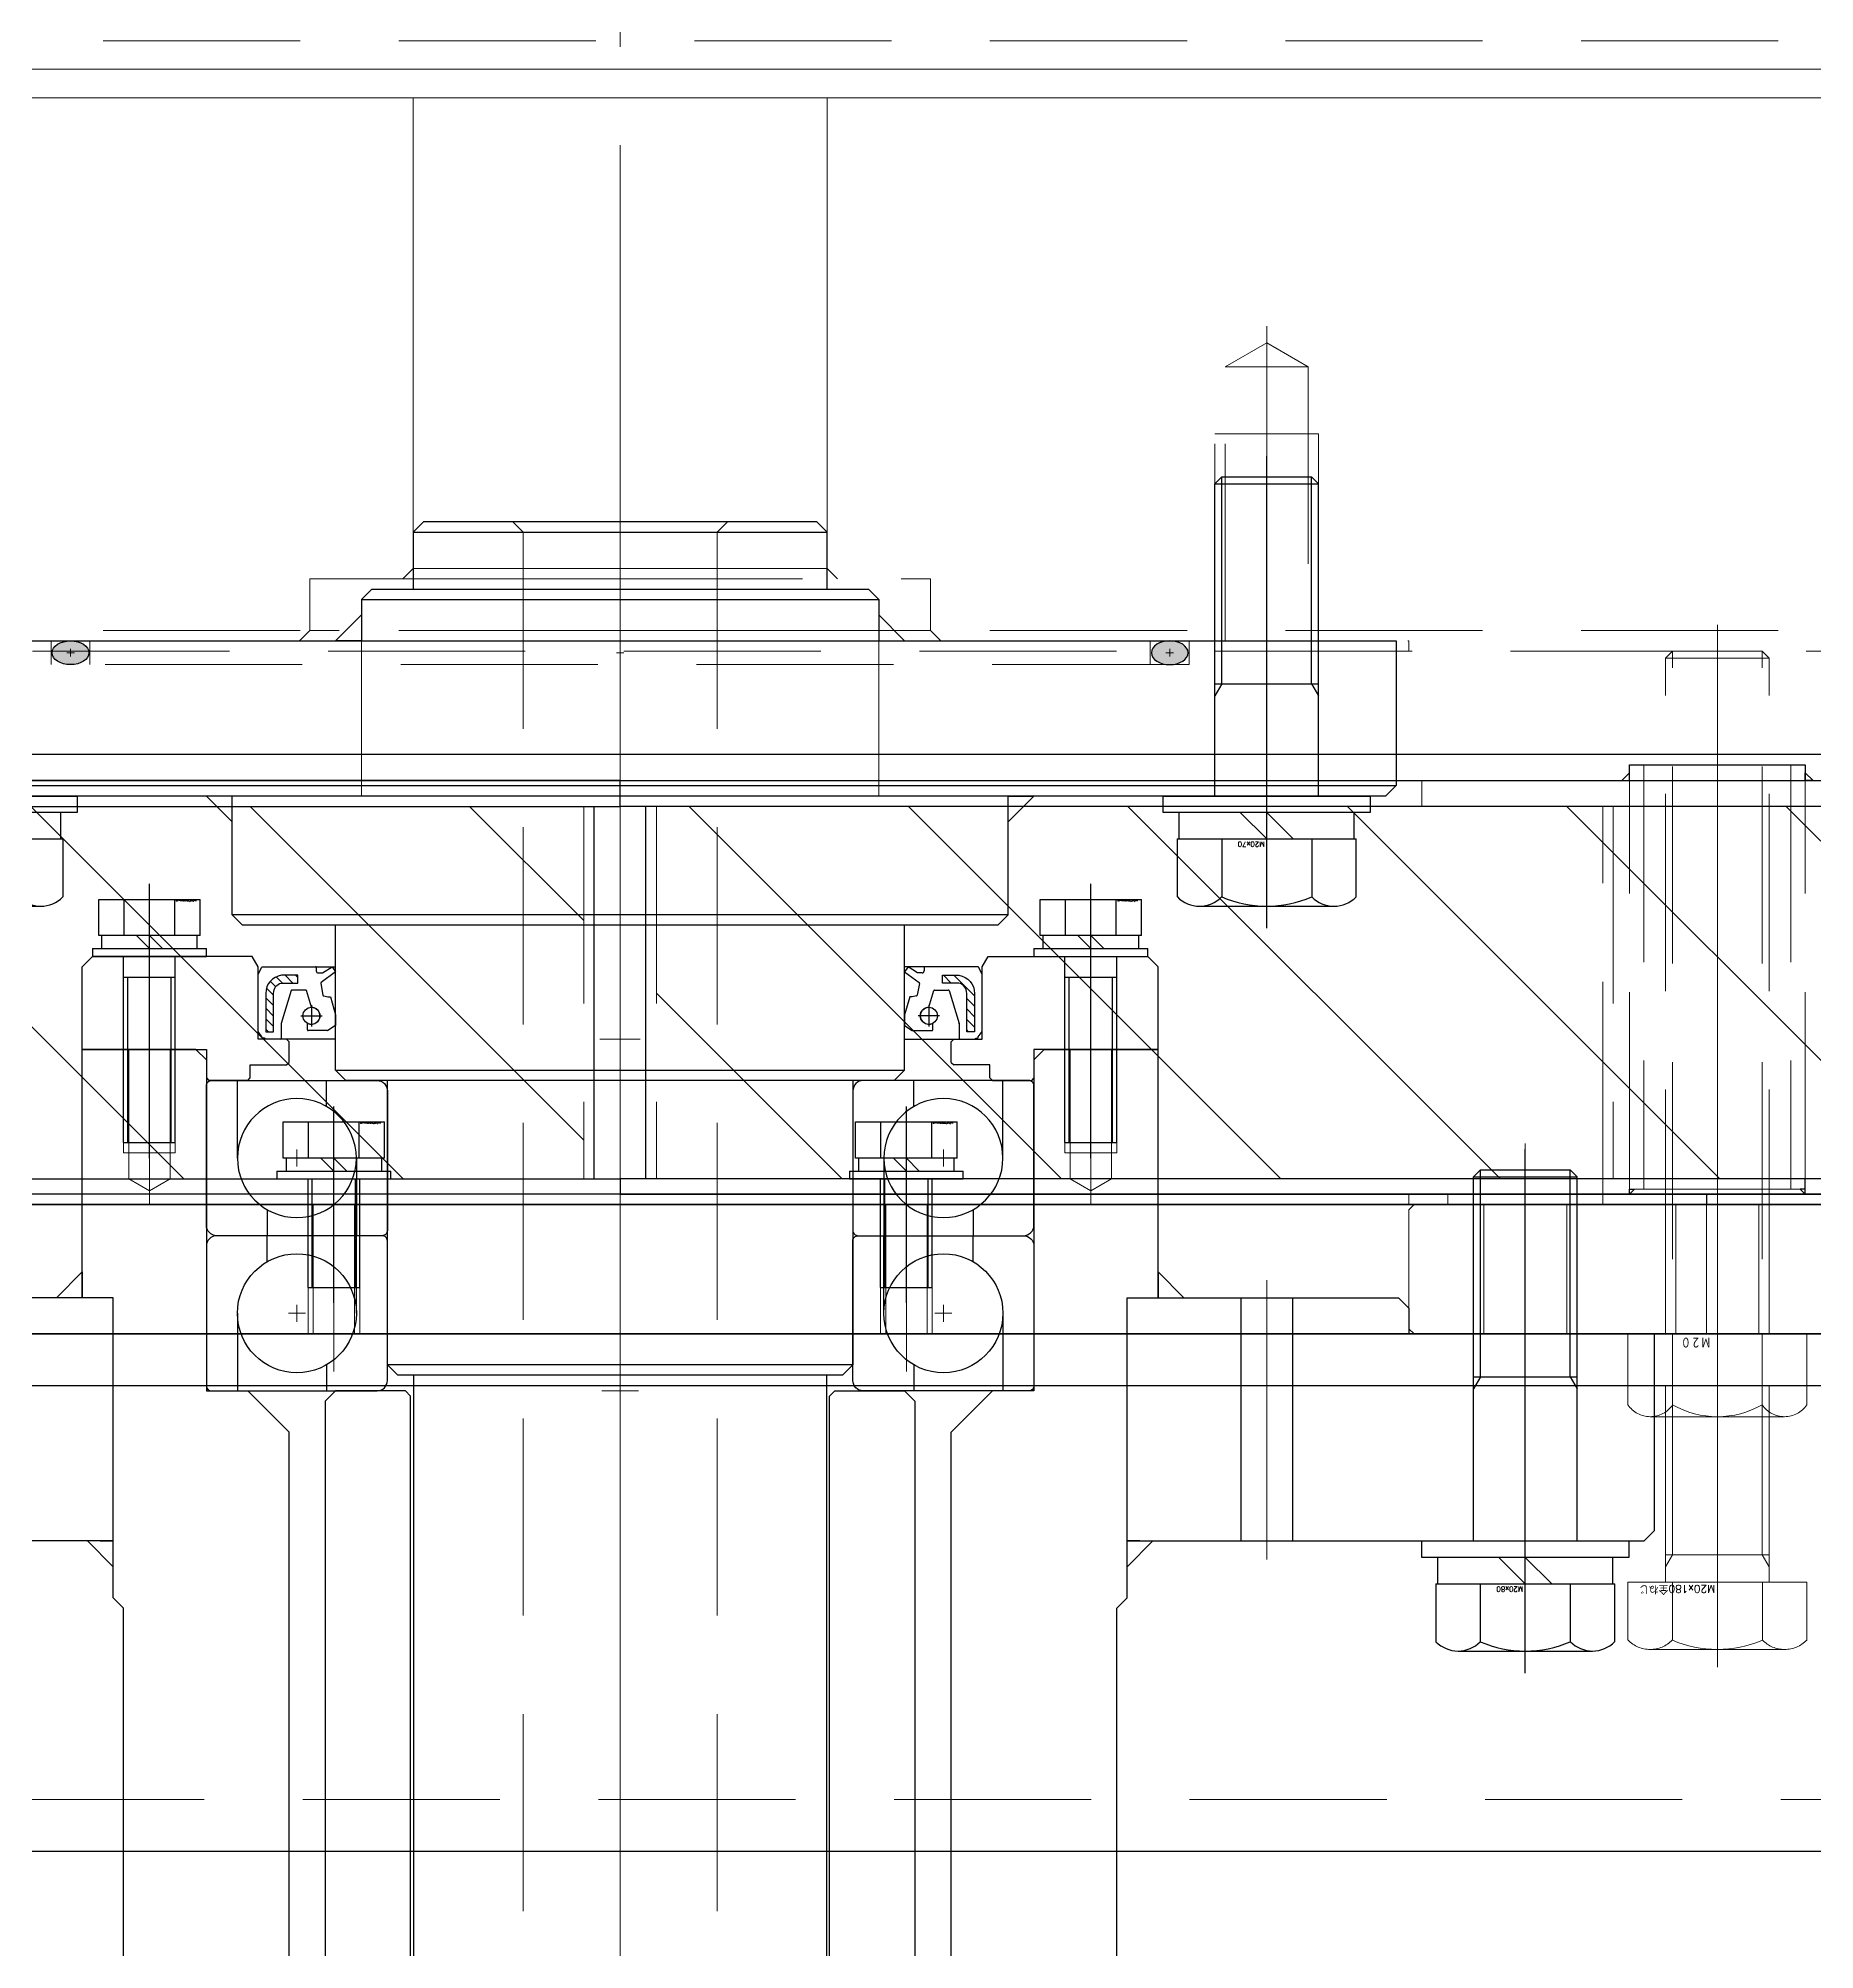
# Model space of a CAD drawing. Header units: millimetres. Extents: x -16130 to 36813, y -8099 to 27484.
# Drawn here: x 24155.4 to 24498.8, y 2189.1 to 2558.7 of the extents above; entities that cross this region are included whole.
import ezdxf

# ---------------------------------------------------------------- set-up
doc = ezdxf.new("R2010")
doc.units = ezdxf.units.MM
doc.header["$LTSCALE"] = 6
for name, pattern in [('CENTER2', [28.575, 19.05, -3.175, 3.175, -3.175]), ('HIDDEN', [9.525, 6.35, -3.175]), ('PHANTOM2', [31.75, 15.875, -3.175, 3.175, -3.175, 3.175, -3.175])]:
    doc.linetypes.add(name, pattern=pattern)
for name, color, linetype, lineweight in [('04_HIDDEN', 2, 'HIDDEN', 13), ('05_CENTER', 4, 'CENTER2', 13), ('06_PHANTOM', 2, 'PHANTOM2', 13)]:
    doc.layers.add(name, color=color, linetype=linetype, lineweight=lineweight)
doc.layers.add('10_DRAFT', color=8, linetype='Continuous', lineweight=0, plot=False)
doc.styles.add('KANJI0', font='txt.shx', dxfattribs={"width": 0.9, "height": 30, "bigfont": 'bigfont'})
doc.styles.add('KSS_TXT', font='txt.shx', dxfattribs={"bigfont": 'extfont2.shx'})
doc.styles.add('KSS_TXT_L', font='txt.shx', dxfattribs={"height": 3, "bigfont": 'extfont2.shx'})
pattern_1 = [(315, (-14454.5441, 13844.5161), (1.01027881, 1.01027881), [])]

# ---------------------------------------------------------------- blocks, each defined once
blk = doc.blocks.new('7018a_1_1')
at = {"color": 0}
for p, q in [((15, 74), (30, 74)), ((5.04, 68.25), (0, 68.25)), ((24.96, 56.75), (30, 56.75)), ((15, 51), (0, 51)), ((15, -51), (0, -51)), ((24.96, -56.75), (30, -56.75)), ((5.04, -68.25), (0, -68.25)), ((15, -74), (30, -74))]:
    blk.add_line(p, q, dxfattribs=at)
for points in [[(2, 80), (29, 80, -0.414214), (30, 79), (30, 47, -0.414214), (28, 45), (1, 45, -0.414214), (0, 46), (0, 78, -0.414214)], [(2, -80), (29, -80, 0.414214), (30, -79), (30, -47, 0.414214), (28, -45), (1, -45, 0.414214), (0, -46), (0, -78, 0.414214)]]:
    blk.add_lwpolyline(points, format="xyb", close=True, dxfattribs=at)
for centre in [(15, 62.5), (15, -62.5)]:
    blk.add_circle(centre, 11.5, dxfattribs=at)
at = {"layer": '10_DRAFT'}
for p, q in [((15, 60.86), (15, 64.14)), ((16.64, 62.5), (13.36, 62.5)), ((0, 0), (30, 0)), ((16.64, -62.5), (13.36, -62.5)), ((15, -60.86), (15, -64.14))]:
    blk.add_line(p, q, dxfattribs=at)
blk = doc.blocks.new('A$C12A12AF7_1_1')
at = {"color": 4, "xscale": -1}
blk.add_blockref('7018a_1_1', (30, 0), dxfattribs=at)
at = {"color": 4}
blk.add_blockref('7018a_1_1', (30, 0), dxfattribs=at)
blk = doc.blocks.new('A$C3D81658F_1_1_1_1')
at = {"color": 0, "linetype": 'CENTER2'}
blk.add_line((0, -39), (0, 14), dxfattribs=at)
at = {"color": 0}
for p, q in [((-9.81, 11), (9.81, 11)), ((-9.81, 4), (-9.81, 11)), ((-4.91, 4), (-4.91, 11)), ((4.91, 4), (4.91, 11)), ((9.81, 4), (9.81, 11)), ((9.81, 4), (-9.81, 4)), ((-9.25, 4), (-9.25, 1.5)), ((0, 1.5), (-2.5, 4)), ((0, 4), (2.5, 1.5)), ((9.25, 1.5), (9.25, 4)), ((-11, 1.5), (11, 1.5)), ((-11, 1.5), (-11, 0)), ((-11, 0), (11, 0)), ((11, 0), (11, 1.5))]:
    blk.add_line(p, q, dxfattribs=at)
at = {"color": 0, "linetype": 'HIDDEN'}
for p, q in [((-5, -36), (-5, 0)), ((5, -36), (5, 0)), ((-5, -4), (5, -4)), ((-4.19, -36), (-4.19, -4)), ((4.19, -36), (4.19, -4)), ((-5, -36), (5, -36))]:
    blk.add_line(p, q, dxfattribs=at)
at = {"layer": '10_DRAFT', "style": 'KSS_TXT_L'}
blk.add_text('BT-M10x40L,SW,PW', height=0.3, dxfattribs=at).set_placement((5.14, 10.66))
blk = doc.blocks.new('A$C12673FC4_1_1')
at = {"color": 0}
for p, q in [((-82, 0), (-104, 0)), ((-104, -48), (-104, 0)), ((-82, 0), (-80, -2)), ((82, 0), (80, -2)), ((82, 0), (104, 0)), ((104, -48), (104, 0)), ((-80, -2), (-80, -66)), ((80, -2), (80, -66)), ((-98, -48), (-150.5, -48)), ((-98, -106), (-98, -48)), ((98, -48), (150.5, -48)), ((98, -106), (98, -48)), ((120, -48), (120, -95)), ((130, -48), (130, -95)), ((152.5, -50), (150.5, -48)), ((152.5, -50), (152.5, -55)), ((200, -55), (152.5, -55)), ((200, -93), (200, -55)), ((-80, -66), (-72, -66)), ((-64, -74), (-72, -66)), ((64, -74), (72, -66)), ((80, -66), (72, -66)), ((-64, -363.6), (-64, -74)), ((64, -363.6), (64, -74)), ((-98, -95), (-198, -95)), ((98, -95), (198, -95)), ((198, -95), (200, -93)), ((-96, -108), (-98, -106)), ((96, -108), (98, -106)), ((-96, -388.4), (-96, -108)), ((96, -210.4), (96, -108))]:
    blk.add_line(p, q, dxfattribs=at)
at = {"color": 3}
for points in [[(-104, -48), (-109, -48), (-104, -43), (-104, -43)], [(104, -48), (109, -48), (104, -43), (104, -43)], [(-98, -95), (-103, -95), (-98, -100), (-98, -100)], [(98, -95), (103, -95), (98, -100), (98, -100)]]:
    blk.add_lwpolyline(points, close=True, dxfattribs=at)
for points in [[(-98, -95), (-100.5, -95), (-100.5, -95), (-98, -95)], [(98, -95), (100.5, -95), (100.5, -95), (98, -95)]]:
    blk.add_lwpolyline(points, close=True)
at = {"layer": '04_HIDDEN'}
for p, q in [((-96, 0), (-96, -20)), ((-95, 0), (-95, -25)), ((-87, 0), (-87, -25)), ((-86, 0), (-86, -20)), ((86, 0), (86, -20)), ((87, 0), (87, -25)), ((95, 0), (95, -25)), ((96, 0), (96, -20)), ((-86, -20), (-96, -20)), ((86, -20), (96, -20)), ((-95, -25), (-91, -27.31)), ((-87, -25), (-95, -25)), ((-91, -27.31), (-87, -25)), ((87, -25), (95, -25)), ((91, -27.31), (87, -25)), ((95, -25), (91, -27.31))]:
    blk.add_line(p, q, dxfattribs=at)
at = {"layer": '05_CENTER'}
for p, q in [((-91, 3.39), (-91, -30.1)), ((91, 3.39), (91, -30.1)), ((125, -98.62), (125, -44.62)), ((175, -104.36), (175, -45.53))]:
    blk.add_line(p, q, dxfattribs=at)
at = {"layer": '10_DRAFT'}
for p, q in [((0, 0), (0, -390.4)), ((-3.57, -6), (3.57, -6)), ((-3.57, -55), (3.57, -55)), ((-3.57, -66), (3.57, -66))]:
    blk.add_line(p, q, dxfattribs=at)
blk = doc.blocks.new('A$C77716449_1_1')
at = {"color": 0}
for p, q in [((-102, 18), (-104, 16)), ((-104, 0), (-104, 16)), ((-71.15, 18), (-102, 18)), ((-70, 16), (-71.15, 18)), ((-70, 2), (-70, 16)), ((70, 16), (71.15, 18)), ((70, 2), (70, 16)), ((71.15, 18), (102, 18)), ((102, 18), (104, 16)), ((104, 0), (104, 16)), ((-104, 0), (-80, 0)), ((-64.5, 2), (-70, 2)), ((-64, 1.5), (-64.5, 2)), ((-64, -2.5), (-64, 1.5)), ((64, 1.5), (64.5, 2)), ((64, -2.5), (64, 1.5)), ((64.5, 2), (70, 2)), ((104, 0), (80, 0)), ((-80, 0), (-80, -5.5)), ((-71.5, -5.5), (-71.5, -3)), ((-71.5, -3), (-64.5, -3)), ((-64.5, -3), (-64, -2.5)), ((64, -2.5), (64.5, -3)), ((71.5, -3), (64.5, -3)), ((71.5, -5.5), (71.5, -3)), ((80, 0), (80, -5.5)), ((-80, -5.5), (-79.5, -6)), ((-72, -6), (-79.5, -6)), ((-72, -6), (-71.5, -5.5)), ((72, -6), (71.5, -5.5)), ((72, -6), (79.5, -6)), ((80, -5.5), (79.5, -6))]:
    blk.add_line(p, q, dxfattribs=at)
at = {"layer": '05_CENTER'}
for p, q in [((-91, 23.41), (-91, -4.48)), ((91, 23.41), (91, -4.48))]:
    blk.add_line(p, q, dxfattribs=at)
at = {"layer": '10_DRAFT'}
for p, q in [((0, 18), (0, -5)), ((-3.9, 2), (3.9, 2))]:
    blk.add_line(p, q, dxfattribs=at)
blk = doc.blocks.new('A$C6EC02656_1_1')
at = {"color": 0}
for p, q in [((-38, 108), (-40, 106)), ((38, 108), (-38, 108)), ((40, 106), (38, 108)), ((-40, 106), (40, 106)), ((-40, 106), (-40, 95)), ((40, 95), (40, 106)), ((-48, 95), (-50, 93)), ((-50, 93), (-50, 85)), ((-48, 95), (48, 95)), ((48, 95), (50, 93)), ((50, 93), (50, 85)), ((-75, 32), (-75, 55)), ((75, 32), (75, 55)), ((-75, 32), (-73, 30)), ((75, 32), (-75, 32)), ((73, 30), (-73, 30)), ((-55, 2), (-55, 30)), ((55, 2), (55, 30)), ((75, 32), (73, 30)), ((-53, 0), (-55, 2)), ((-55, 2), (55, 2)), ((53, 0), (-53, 0)), ((-45, -55), (-45, 0)), ((45, 0), (45, -55)), ((55, 2), (53, 0)), ((45, -55), (-45, -55)), ((-43, -57), (-45, -55)), ((43, -57), (45, -55)), ((43, -57), (-43, -57)), ((-39.9, -352), (-39.9, -57)), ((39.9, -57), (39.9, -352))]:
    blk.add_line(p, q, dxfattribs=at)
for p, q in [((-50, 93), (50, 93)), ((-150, 57), (150, 57))]:
    blk.add_line(p, q)
at = {"color": 3}
for points in [[(-50, 85), (-55, 85), (-50, 90), (-50, 90)], [(50, 85), (55, 85), (50, 90), (50, 90)], [(-75, 55), (-80, 55), (-75, 50), (-75, 50)], [(75, 55), (80, 55), (75, 50), (75, 50)]]:
    blk.add_lwpolyline(points, close=True, dxfattribs=at)
at = {"color": 0}
blk.add_lwpolyline([(150, 85), (150, 85), (150, 57), (148, 55), (-148, 55), (-150, 57), (-150, 85), (150, 85)], dxfattribs=at)
at = {"layer": '04_HIDDEN'}
for p, q in [((-18.75, 106), (-20.75, 108)), ((18.75, 106), (20.75, 108)), ((-18.75, -503.5), (-18.75, 106)), ((24.65, 106), (-18.75, 106)), ((18.75, -503.5), (18.75, 106)), ((-110, 80.4), (-110, 85)), ((-102.5, 85), (-102.5, 80.4)), ((-50, 85), (-50, 55)), ((50, 85), (50, 55)), ((102.5, 85), (102.5, 80.4)), ((110, 80.4), (110, 85)), ((110, 80.4), (-110, 80.4))]:
    blk.add_line(p, q, dxfattribs=at)
at = {"layer": '05_CENTER'}
for p, q in [((0, -530.06), (0, 113.51)), ((125, 44.5), (125, 96.07))]:
    blk.add_line(p, q, dxfattribs=at)
blk = doc.blocks.new('A$C58C01DB7_1_1')
at = {"color": 0, "linetype": 'CENTER2'}
blk.add_line((0, 25.57), (0, -65.7), dxfattribs=at)
at = {"color": 0}
for p, q in [((-17.3, 19.5), (-17.3, 8.3)), ((13, 21.3), (-13, 21.3)), ((-8.7, 8.3), (-8.7, 19.5)), ((8.7, 8.3), (8.7, 19.5)), ((17.3, 8.3), (17.3, 19.5)), ((17.3, 8.3), (-17.3, 8.3)), ((-16.9, 8.3), (-16.9, 3.2)), ((-5.1, 8.3), (0, 3.2)), ((0, 8.3), (5.1, 3.2)), ((16.9, 8.3), (16.9, 3.2)), ((-10, 0), (-10, -60.35)), ((10, 0), (10, -60.35)), ((-8.65, -21.7), (-10, -19.36)), ((10, -21.7), (-10, -21.7)), ((-8.65, -21.7), (-8.65, -61.7)), ((8.65, -21.7), (10, -19.36)), ((8.65, -21.7), (8.65, -61.7)), ((-10, -60.35), (-8.65, -61.7)), ((10, -60.35), (-10, -60.35)), ((8.65, -61.7), (-8.65, -61.7)), ((8.65, -61.7), (10, -60.35))]:
    blk.add_line(p, q, dxfattribs=at)
blk.add_lwpolyline([(-20, 3.2), (20, 3.2), (20, 0), (-20, 0)], close=True, dxfattribs=at)
for centre, radius, start, end in [((-13, 15.3), 6, 44.6, 135.4), ((0, -0.6), 21.9, 66.6, 113.4), ((13, 15.3), 6, 44.6, 135.4)]:
    blk.add_arc(centre, radius, start, end, dxfattribs=at)
at = {"layer": '10_DRAFT', "style": 'KSS_TXT'}
blk.add_text('M20x70', height=1, dxfattribs=at).set_placement((0.41, 8.83))
blk = doc.blocks.new('AC4212E0a_1_1')
h = blk.add_hatch()
h.set_pattern_fill('ANSI31', color=0, scale=0.45, angle=-90)
h.set_pattern_definition(pattern_1)
edge = h.paths.add_edge_path()
edge.add_line((-65.5, -1.66), (-62.33, -1.66))
edge.add_line((-62.33, -1.66), (-62.33, -3.16))
edge.add_line((-62.33, -3.16), (-65.5, -3.16))
edge.add_arc((-65, -5.09), 2, 104.3998, 181.8604)
edge.add_line((-67, -5.16), (-67, -12.58))
edge.add_line((-67, -12.58), (-68.5, -12.58))
edge.add_line((-68.5, -12.58), (-68.5, -5.16))
edge.add_arc((-65.04, -5.09), 3.46, 97.6625, 181.1349, ccw=False)
h = blk.add_hatch()
h.set_pattern_fill('ANSI31', color=0, scale=0.45, angle=-90)
h.set_pattern_definition(pattern_1)
edge = h.paths.add_edge_path()
edge.add_line((65.5, -1.66), (62.33, -1.66))
edge.add_line((62.33, -1.66), (62.33, -3.16))
edge.add_line((62.33, -3.16), (65.5, -3.16))
edge.add_arc((65, -5.09), 2, -1.8604, 75.6002, ccw=False)
edge.add_line((67, -5.16), (67, -12.58))
edge.add_line((67, -12.58), (68.5, -12.58))
edge.add_line((68.5, -12.58), (68.5, -5.16))
edge.add_arc((65.04, -5.09), 3.46, 358.8651, 442.3375)
at = {"color": 0}
for p, q in [((-69.16, 0), (-58.9, 0)), ((-57.51, -1.2), (-55.66, 0)), ((-55.66, 0), (-55, -1.01)), ((55.66, 0), (55, -1.01)), ((57.51, -1.2), (55.66, 0)), ((69.16, 0), (58.9, 0)), ((-58.75, -0.15), (-58.75, -0.83)), ((-58.38, -1.2), (-57.51, -1.2)), ((-57.87, -3.22), (-57.45, -5.51)), ((-55, -1.01), (-57.82, -3.05)), ((55, -1.01), (57.82, -3.05)), ((57.87, -3.22), (57.45, -5.51)), ((58.38, -1.2), (57.51, -1.2)), ((58.75, -0.15), (58.75, -0.83)), ((-63.59, -4.61), (-65.55, -10.98)), ((-60.79, -4.51), (-63.45, -4.51)), ((-59.68, -7.85), (-60.65, -4.6)), ((-57.29, -5.65), (-56.49, -5.83)), ((-56.49, -5.83), (-55.99, -5.83)), ((-55.99, -5.83), (-55, -9.32)), ((55.99, -5.83), (55, -9.32)), ((56.49, -5.83), (55.99, -5.83)), ((57.29, -5.65), (56.49, -5.83)), ((59.68, -7.85), (60.65, -4.6)), ((60.79, -4.51), (63.45, -4.51)), ((63.59, -4.61), (65.55, -10.98)), ((-65.55, -11.03), (-65.55, -13.85)), ((-61.74, -9.5), (-57.61, -9.5)), ((-60.46, -12.2), (-60.46, -10.95)), ((-59.68, -7.44), (-59.68, -11.56)), ((-55, -9.32), (-55, -11.36)), ((55, -9.32), (55, -11.36)), ((61.74, -9.5), (57.61, -9.5)), ((59.68, -7.44), (59.68, -11.56)), ((60.46, -12.2), (60.46, -10.95)), ((65.55, -11.03), (65.55, -13.85)), ((-56.57, -12.35), (-60.31, -12.35)), ((-55, -11.36), (-56.49, -12.32)), ((55, -11.36), (56.49, -12.32)), ((56.57, -12.35), (60.31, -12.35))]:
    blk.add_line(p, q, dxfattribs=at)
for points in [[(-55, -14), (-63.45, -14), (-68.5, -14), (-68.82, -13.79), (-69.1, -13.79, -0.414214), (-69.25, -13.64), (-69.25, -13.59), (-69.97, -12.54, -0.152216), (-70, -12.45), (-70, -1.54, -0.116434), (-69.98, -1.47), (-69.29, -0.08, -0.284079), (-69.16, 0), (-58.9, 0), (-55, 0)], [(55, -14), (63.45, -14), (68.5, -14), (68.82, -13.79), (69.1, -13.79, 0.414214), (69.25, -13.64), (69.25, -13.59), (69.97, -12.54, 0.152216), (70, -12.45), (70, -1.54, 0.116434), (69.98, -1.47), (69.29, -0.08, 0.284079), (69.16, 0), (58.9, 0), (55, 0)]]:
    blk.add_lwpolyline(points, format="xyb", dxfattribs=at)
for points in [[(-67, -12.58), (-67, -5.16, -0.351472), (-65.5, -3.16), (-62.33, -3.16), (-62.33, -1.66), (-65.5, -1.66, 0.381225), (-68.5, -5.16), (-68.5, -12.58)], [(67, -12.58), (67, -5.16, 0.351472), (65.5, -3.16), (62.33, -3.16), (62.33, -1.66), (65.5, -1.66, -0.381225), (68.5, -5.16), (68.5, -12.58)]]:
    blk.add_lwpolyline(points, format="xyb", close=True, dxfattribs=at)
for centre in [(-59.68, -9.5), (59.68, -9.5)]:
    blk.add_circle(centre, 1.65, dxfattribs=at)
for centre, radius, start, end in [((-58.9, -0.15), 0.15, 360, 90), ((58.9, -0.15), 0.15, 90, 180), ((-58.38, -0.83), 0.375, 180, 270), ((-57.73, -3.17), 0.15, 125.7815, 202.1154), ((57.73, -3.17), 0.15, 337.8846, 54.2185), ((58.38, -0.83), 0.375, 270, 0), ((-63.45, -4.66), 0.15, 90, 160.7852), ((-60.79, -4.66), 0.15, 21.3398, 90), ((-57.24, -5.43), 0.225, 202.1154, 257.0125), ((57.24, -5.43), 0.225, 282.9875, 337.8846), ((60.79, -4.66), 0.15, 90, 158.6602), ((63.45, -4.66), 0.15, 19.2148, 90), ((-65.4, -11.03), 0.15, 160.7852, 180), ((-59.68, -9.5), 1.65, 241.8115, 90), ((59.68, -9.5), 1.65, 90, 298.1885), ((65.4, -11.03), 0.15, 0, 19.2148), ((-65.7, -13.85), 0.15, 270, 360), ((-60.31, -12.2), 0.15, 180, 270), ((-56.57, -12.2), 0.15, 270, 303.1298), ((56.57, -12.2), 0.15, 236.8702, 270), ((60.31, -12.2), 0.15, 270, 360), ((65.7, -13.85), 0.15, 180, 270)]:
    blk.add_arc(centre, radius, start, end, dxfattribs=at)
at = {"layer": '10_DRAFT'}
blk.add_line((0, 0), (0, -14), dxfattribs=at)
for points in [[(-55, -14), (-55, 0)], [(55, -14), (55, 0)]]:
    blk.add_lwpolyline(points, dxfattribs=at)
blk = doc.blocks.new('G185a_1_1_1')
h = blk.add_hatch(color=0)
h.dxf.hatch_style = 1
edge = h.paths.add_edge_path()
edge.add_ellipse((-106.25, 0), major_axis=(-3.55, 0), ratio=0.648661, start_angle=90, end_angle=180)
edge.add_line((-102.7, 0), (-106.25, 0))
edge.add_line((-106.25, 0), (-106.25, -0.73))
edge.add_line((-106.25, -0.73), (-106.25, -2.3))
edge = h.paths.add_edge_path()
edge.add_ellipse((-106.25, 0), major_axis=(-3.55, 0), ratio=0.648661, start_angle=180, end_angle=270)
edge.add_line((-106.25, 2.3), (-106.25, 0))
edge.add_line((-106.25, 0), (-102.7, 0))
edge = h.paths.add_edge_path()
edge.add_ellipse((-106.25, 0), major_axis=(-3.55, 0), ratio=0.648661, start_angle=270, end_angle=360)
edge.add_line((-109.8, 0), (-106.25, 0))
edge.add_line((-106.25, 0), (-106.25, 2.3))
edge = h.paths.add_edge_path()
edge.add_line((-106.25, -0.73), (-106.25, 0))
edge.add_line((-106.25, 0), (-109.8, 0))
edge.add_ellipse((-106.25, 0), major_axis=(-3.55, 0), ratio=0.648661, start_angle=0, end_angle=90)
edge.add_line((-106.25, -2.3), (-106.25, -0.73))
h = blk.add_hatch(color=0)
h.dxf.hatch_style = 1
edge = h.paths.add_edge_path()
edge.add_ellipse((106.25, 0), major_axis=(-3.55, 0), ratio=0.648661, start_angle=90, end_angle=180)
edge.add_line((109.8, 0), (106.25, 0))
edge.add_line((106.25, 0), (106.25, -0.73))
edge.add_line((106.25, -0.73), (106.25, -2.3))
edge = h.paths.add_edge_path()
edge.add_ellipse((106.25, 0), major_axis=(-3.55, 0), ratio=0.648661, start_angle=180, end_angle=270)
edge.add_line((106.25, 2.3), (106.25, 0))
edge.add_line((106.25, 0), (109.8, 0))
edge = h.paths.add_edge_path()
edge.add_ellipse((106.25, 0), major_axis=(-3.55, 0), ratio=0.648661, start_angle=270, end_angle=360)
edge.add_line((102.7, 0), (106.25, 0))
edge.add_line((106.25, 0), (106.25, 2.3))
edge = h.paths.add_edge_path()
edge.add_line((106.25, -0.73), (106.25, 0))
edge.add_line((106.25, 0), (102.7, 0))
edge.add_ellipse((106.25, 0), major_axis=(-3.55, 0), ratio=0.648661, start_angle=0, end_angle=90)
edge.add_line((106.25, -2.3), (106.25, -0.73))
at = {"color": 0}
blk.add_ellipse((-106.25, 0), major_axis=(-3.55, 0), ratio=0.648661, dxfattribs=at)
at = {"color": 0, "extrusion": (0, 0, -1)}
blk.add_ellipse((106.25, 0), major_axis=(3.55, 0), ratio=0.648661, dxfattribs=at)
at = {"layer": '10_DRAFT'}
for p, q in [((-105.52, 0), (-106.98, 0)), ((-106.25, -0.73), (-106.25, 0.73)), ((0.73, 0), (-0.73, 0)), ((0, -0.73), (0, 0.73)), ((105.52, 0), (106.98, 0)), ((106.25, -0.73), (106.25, 0.73))]:
    blk.add_line(p, q, dxfattribs=at)
blk = doc.blocks.new('A$C3DAA46B3_1_1')
at = {"color": 0}
for points in [[(-48, 0.5), (-47.5, 0), (-41.5, 0), (-40.5, 1), (-40.5, 297), (-41.5, 298), (-55, 298), (-57, 296), (-57, 5), (-55, 3), (-48, 3), (-48, 0.5)], [(48, 0.5), (47.5, 0), (41.5, 0), (40.5, 1), (40.5, 297), (41.5, 298), (55, 298), (57, 296), (57, 5), (55, 3), (48, 3), (48, 0.5)]]:
    blk.add_lwpolyline(points, dxfattribs=at)
at = {"layer": '10_DRAFT'}
blk.add_line((0, 298), (0, 0), dxfattribs=at)
blk = doc.blocks.new('A$C00F631C8_1_1')
at = {"color": 0, "linetype": 'CENTER2'}
blk.add_line((0, 25.57), (0, -75.7), dxfattribs=at)
at = {"color": 0}
for p, q in [((-17.3, 19.5), (-17.3, 8.3)), ((13, 21.3), (-13, 21.3)), ((-8.7, 8.3), (-8.7, 19.5)), ((8.7, 8.3), (8.7, 19.5)), ((17.3, 8.3), (17.3, 19.5)), ((17.3, 8.3), (-17.3, 8.3)), ((-16.9, 8.3), (-16.9, 3.2)), ((-5.1, 8.3), (0, 3.2)), ((0, 8.3), (5.1, 3.2)), ((16.9, 8.3), (16.9, 3.2)), ((-10, 0), (-10, -70.35)), ((10, 0), (10, -70.35)), ((-8.65, -31.7), (-10, -29.36)), ((8.65, -31.7), (10, -29.36)), ((10, -31.7), (-10, -31.7)), ((-8.65, -31.7), (-8.65, -71.7)), ((8.65, -31.7), (8.65, -71.7)), ((-10, -70.35), (-8.65, -71.7)), ((10, -70.35), (-10, -70.35)), ((8.65, -71.7), (-8.65, -71.7)), ((8.65, -71.7), (10, -70.35))]:
    blk.add_line(p, q, dxfattribs=at)
blk.add_lwpolyline([(-20, 3.2), (20, 3.2), (20, 0), (-20, 0)], close=True, dxfattribs=at)
for centre, radius, start, end in [((-13, 15.3), 6, 44.6, 135.4), ((0, -0.6), 21.9, 66.6, 113.4), ((13, 15.3), 6, 44.6, 135.4)]:
    blk.add_arc(centre, radius, start, end, dxfattribs=at)
at = {"layer": '10_DRAFT', "style": 'KSS_TXT'}
blk.add_text('M20x80', height=1, dxfattribs=at).set_placement((0.41, 8.83))
blk = doc.blocks.new('A$C650C383B_1_1')
for name, p, rotation in [('A$C58C01DB7_1_1', (-125, -30), 180), ('A$C58C01DB7_1_1', (125, -30), 180), ('A$C12A12AF7_1_1', (0, -85), 270), ('A$C00F631C8_1_1', (175, -174), 180)]:
    blk.add_blockref(name, p, dxfattribs=dict(rotation=rotation))
for name, p in [('A$C6EC02656_1_1', (0, -85)), ('A$C3D81658F_1_1_1_1', (-91, -61)), ('A$C3D81658F_1_1_1_1', (91, -61)), ('A$C77716449_1_1', (0, -79)), ('A$C12673FC4_1_1', (0, -79)), ('A$C3DAA46B3_1_1', (0, -443))]:
    blk.add_blockref(name, p)
at = {"color": 4}
for name, p in [('G185a_1_1_1', (0, -2.3)), ('AC4212E0a_1_1', (0, -63))]:
    blk.add_blockref(name, p, dxfattribs=at)
blk = doc.blocks.new('A$C28E10C10_1_1_1')
at = {"color": 0}
for p, q in [((-500, 116), (500, 116)), ((-500, 105), (500, 105)), ((-500, 2), (500, 2)), ((496, -2), (-496, -2))]:
    blk.add_line(p, q, dxfattribs=at)
at = {"layer": '04_HIDDEN'}
for p, q in [((475, 105), (-475, 105)), ((125, 57.62), (117, 53)), ((133, 53), (125, 57.62)), ((117, 0), (117, 53)), ((133, 53), (117, 53)), ((133, 53), (133, 0)), ((115, 0), (115, 40)), ((115, 40), (135, 40)), ((135, 40), (135, 0))]:
    blk.add_line(p, q, dxfattribs=at)
at = {"layer": '05_CENTER'}
for p, q in [((0, 2324.65), (0, -15.45)), ((125, -6.45), (125, 60.86))]:
    blk.add_line(p, q, dxfattribs=at)
at = {"layer": '06_PHANTOM'}
for p, q in [((-40, 105), (-40, 14)), ((40, 105), (40, 14)), ((-60, 12), (-60, 2)), ((-60, 12), (60, 12)), ((-40, 14), (-42, 12)), ((-40, 14), (40, 14)), ((40, 14), (42, 12)), ((60, 12), (60, 2)), ((-152.5, 0), (152.5, 0)), ((-60, 2), (-62, 0)), ((60, 2), (-60, 2)), ((60, 2), (62, 0)), ((152.5, 0), (152.5, -2))]:
    blk.add_line(p, q, dxfattribs=at)
at = {"layer": '10_DRAFT'}
blk.add_line((493, 110.5), (-493, 110.5), dxfattribs=at)
blk = doc.blocks.new('A$C59FA16D1_1_1')
at = {"color": 0}
blk.add_line((-100, -5), (-1300, -5), dxfattribs=at)
blk.add_lwpolyline([(-1300, -95), (-100, -95), (-100, 5), (-1300, 5)], close=True, dxfattribs=at)
at = {"layer": '04_HIDDEN'}
blk.add_line((-1390, -85), (-100, -85), dxfattribs=at)
blk = doc.blocks.new('A$C29047AE0_1_1')
h = blk.add_hatch()
h.set_pattern_fill('_USER', color=3, scale=30, angle=315, pattern_type=0)
h.set_pattern_definition([(315, (-3058.926, 23640.867), (21.213203, 21.213203), [])])
h.paths.add_polyline_path([(-7, 75), (-7, 3), (-603, 3), (-603, 75)])
blk.add_line((-5, 3), (-5, 75))
at = {"color": 0}
for points in [[(-610, 75), (0, 75), (0, 80), (-610, 80)], [(-610, 3), (0, 3), (0, 0), (-610, 0)]]:
    blk.add_lwpolyline(points, close=True, dxfattribs=at)
at = {"layer": '04_HIDDEN'}
blk.add_line((-7, 75), (-7, 3), dxfattribs=at)
at = {"layer": '05_CENTER'}
blk.add_line((-55.34, 8.81), (-55.34, -5.89), dxfattribs=at)
at = {"layer": '06_PHANTOM'}
for p, q in [((0, 80), (0, 75)), ((0, 0), (0, 3))]:
    blk.add_line(p, q, dxfattribs=at)
at = {"layer": '10_DRAFT'}
blk.add_line((0, 80), (0, 0), dxfattribs=at)
blk = doc.blocks.new('A$C240E0C69_1_1')
h = blk.add_hatch()
h.set_pattern_fill('_USER', color=3, scale=30, angle=315, pattern_type=0)
h.set_pattern_definition([(315, (-3058.926, 23640.867), (21.213203, 21.213203), [])])
h.paths.add_polyline_path([(7, 75), (7, 3), (603, 3), (603, 75)])
for p, q in [((195.13, 80), (195.13, 83)), ((195.13, 83), (229.13, 83)), ((229.13, 83), (229.13, 80)), ((5, 3), (5, 75))]:
    blk.add_line(p, q)
at = {"color": 0}
blk.add_line((229.13, 0), (229.13, 3), dxfattribs=at)
at = {"color": 3}
for points in [[(195.13, 80), (195.13, 81.5), (195.13, 81.5), (193.63, 80)], [(229.13, 80), (229.13, 81.5), (229.13, 81.5), (230.63, 80)], [(195.13, 1), (196.13, 1), (196.13, 1), (195.13, 0)], [(229.13, 1), (228.13, 1), (228.13, 1), (229.13, 0)]]:
    blk.add_lwpolyline(points, close=True, dxfattribs=at)
at = {"color": 0}
for points in [[(665, 75), (0, 75), (0, 80), (665, 80)], [(655, 3), (0, 3), (0, 0), (655, 0)]]:
    blk.add_lwpolyline(points, close=True, dxfattribs=at)
at = {"layer": '04_HIDDEN'}
for p, q in [((7, 75), (7, 3)), ((190, 3), (190, 75)), ((190, 3), (190, 75)), ((192, 75), (192, 3)), ((192, 75), (192, 3)), ((226.33, 1), (197.93, 1))]:
    blk.add_line(p, q, dxfattribs=at)
for points in [[(195.13, 83), (197.93, 83), (197.93, 1), (195.13, 1)], [(229.13, 83), (226.33, 83), (226.33, 1), (229.13, 1)]]:
    blk.add_lwpolyline(points, close=True, dxfattribs=at)
at = {"layer": '05_CENTER'}
blk.add_line((55.34, 8.81), (55.34, -5.89), dxfattribs=at)
at = {"layer": '06_PHANTOM'}
for p, q in [((0, 80), (0, 75)), ((155, 80), (155, 75)), ((0, 0), (0, 3)), ((190, 0), (190, 3))]:
    blk.add_line(p, q, dxfattribs=at)
at = {"layer": '10_DRAFT'}
for p, q in [((212.13, 83), (212.13, 0)), ((0, 80), (0, 0))]:
    blk.add_line(p, q, dxfattribs=at)
blk = doc.blocks.new('A$C52421B65_1_1')
at = {"color": 0}
blk.add_lwpolyline([(-590, 0), (680, 0), (680, 25), (-590, 25)], close=True, dxfattribs=at)
at = {"layer": '04_HIDDEN', "color": 9}
for p, q in [((-60.34, 25), (-60.34, 0)), ((-59.34, 25), (-59.34, 0)), ((-51.34, 25), (-51.34, 0)), ((-50.34, 25), (-50.34, 0)), ((50.34, 25), (50.34, 0)), ((51.34, 25), (51.34, 0)), ((59.34, 25), (59.34, 0)), ((60.34, 25), (60.34, 0))]:
    blk.add_line(p, q, dxfattribs=at)
at = {"layer": '04_HIDDEN'}
for p, q in [((153.5, 25), (152.5, 24)), ((152.5, 24), (152.5, 1)), ((165, 25), (165, 0)), ((167, 25), (167, 0)), ((183, 0), (183, 25)), ((185, 0), (185, 25)), ((202.13, 0), (202.13, 25)), ((204.13, 0), (204.13, 25)), ((220.13, 25), (220.13, 0)), ((222.13, 25), (222.13, 0)), ((153.5, 0), (152.5, 1))]:
    blk.add_line(p, q, dxfattribs=at)
at = {"layer": '04_HIDDEN', "color": 252}
blk.add_line((210, 0), (210, 25), dxfattribs=at)
at = {"layer": '05_CENTER'}
for p, q in [((175, 36.8), (175, -11.1)), ((212.13, 36.8), (212.13, -11.1))]:
    blk.add_line(p, q, dxfattribs=at)
at = {"layer": '05_CENTER', "color": 9}
for p, q in [((-55.34, 31.4), (-55.34, -7.23)), ((55.34, 31.4), (55.34, -7.23))]:
    blk.add_line(p, q, dxfattribs=at)
at = {"layer": '10_DRAFT'}
blk.add_line((0, 25), (0, 0), dxfattribs=at)
blk = doc.blocks.new('A$C76434E7E_1_1')
at = {"color": 252}
blk.add_line((210, 2), (210, 0), dxfattribs=at)
at = {"color": 0}
blk.add_lwpolyline([(-590, 0), (680, 0), (680, 2), (-590, 2)], close=True, dxfattribs=at)
at = {"layer": '04_HIDDEN'}
for p, q in [((152.5, 2), (152.5, 0)), ((160, 2), (160, 0)), ((190, 2), (190, 0))]:
    blk.add_line(p, q, dxfattribs=at)
at = {"layer": '05_CENTER'}
blk.add_line((175, 5.6), (175, -3.61), dxfattribs=at)
at = {"layer": '10_DRAFT'}
blk.add_line((0, 2), (0, 0), dxfattribs=at)
blk = doc.blocks.new('A$C0CC8275E_1_1')
at = {"color": 0, "linetype": 'CENTER2'}
blk.add_line((0, 16.42), (0, -185.12), dxfattribs=at)
at = {"color": 0}
for p, q in [((-17.3, 11.2), (-17.3, 0)), ((13, 13), (-13, 13)), ((-8.7, 0), (-8.7, 11.2)), ((8.7, 0), (8.7, 11.2)), ((17.3, 0), (17.3, 11.2)), ((17.3, 0), (-17.3, 0)), ((-10, 0), (-10, -178.65)), ((10, 0), (10, -178.65)), ((-8.65, -5.32), (-10, -2.98)), ((8.65, -5.32), (10, -2.98)), ((10, -5.32), (-10, -5.32)), ((-8.65, -5.32), (-8.65, -180)), ((8.65, -5.32), (8.65, -180)), ((-10, -178.65), (-8.65, -180)), ((10, -178.65), (-10, -178.65)), ((8.65, -180), (-8.65, -180)), ((8.65, -180), (10, -178.65))]:
    blk.add_line(p, q, dxfattribs=at)
for centre, radius, start, end in [((-13, 7), 6, 44.6, 135.4), ((0, -8.9), 21.9, 66.6, 113.4), ((13, 7), 6, 44.6, 135.4)]:
    blk.add_arc(centre, radius, start, end, dxfattribs=at)
at = {"layer": '10_DRAFT', "style": 'KSS_TXT'}
blk.add_text('M20x180全ねじ', height=1.5, dxfattribs=at).set_placement((0.41, 0.54))
blk = doc.blocks.new('M20Nu_1_1')
at = {"color": 0}
for p, q in [((-12.97, 16), (12.97, 16)), ((-17.3, 0), (-17.3, 13.68)), ((-8.65, 13.68), (-8.65, 0)), ((8.65, 0), (8.65, 13.68)), ((17.3, 13.68), (17.3, 0)), ((-17.3, 0), (17.3, 0))]:
    blk.add_line(p, q, dxfattribs=at)
at = {"color": 0, "linetype": 'CENTER2'}
blk.add_line((0, 0), (0, 16), dxfattribs=at)
at = {"color": 0}
for centre, radius, start, end in [((-12.97, 10.81), 5.19, 33.626, 146.374), ((0, -1.3), 17.3, 60, 120), ((12.97, 10.81), 5.19, 33.626, 146.374)]:
    blk.add_arc(centre, radius, start, end, dxfattribs=at)
at = {"layer": '10_DRAFT', "style": 'KANJI0', "width": 0.82}
blk.add_text('Ｍ２０', height=2.143, dxfattribs=at).set_placement((1.26, 0.52))
blk = doc.blocks.new('A$C7AFA21F4_1_1_1_1')
at = {"color": 0, "linetype": 'CENTER2'}
blk.add_line((0, -24), (0, 14), dxfattribs=at)
at = {"color": 0}
for p, q in [((-9.81, 11), (9.81, 11)), ((-9.81, 4), (-9.81, 11)), ((-4.91, 4), (-4.91, 11)), ((4.91, 4), (4.91, 11)), ((9.81, 4), (9.81, 11)), ((9.81, 4), (-9.81, 4)), ((-9.25, 4), (-9.25, 1.5)), ((0, 1.5), (-2.5, 4)), ((0, 4), (2.5, 1.5)), ((9.25, 1.5), (9.25, 4)), ((-11, 1.5), (11, 1.5)), ((-11, 1.5), (-11, 0)), ((-11, 0), (11, 0)), ((11, 0), (11, 1.5))]:
    blk.add_line(p, q, dxfattribs=at)
at = {"color": 0, "linetype": 'HIDDEN'}
for p, q in [((-5, -21), (-5, 0)), ((-4.19, -21), (-4.19, 0)), ((4.19, -21), (4.19, 0)), ((5, -21), (5, 0)), ((-5, -21), (5, -21))]:
    blk.add_line(p, q, dxfattribs=at)
at = {"layer": '10_DRAFT', "style": 'KSS_TXT_L'}
blk.add_text('BT-M10x25L,SW,PW', height=0.3, dxfattribs=at).set_placement((5.1, 10.66))
blk = doc.blocks.new('A$C3DF21393_1_1')
for name, p in [('A$C29047AE0_1_1', (-650, 32)), ('A$C240E0C69_1_1', (-650, 32)), ('A$C7AFA21F4_1_1_1_1', (-705.34, 35)), ('A$C7AFA21F4_1_1_1_1', (-594.66, 35)), ('A$C52421B65_1_1', (-650, 5)), ('A$C76434E7E_1_1', (-650, 30))]:
    blk.add_blockref(name, p)
at = {"layer": '04_HIDDEN', "rotation": 180}
for name, p in [('A$C0CC8275E_1_1', (-437.87, -43)), ('M20Nu_1_1', (-437.87, 5))]:
    blk.add_blockref(name, p, dxfattribs=at)
blk = doc.blocks.new('A$C37977191_1_1')
at = {"color": 0}
blk.add_lwpolyline([(-590.25, 0), (29.96, 0), (29.96, 5), (-590.25, 5)], close=True, dxfattribs=at)
blk = doc.blocks.new('A$C788C044D_1_1')
blk.add_blockref('A$C37977191_1_1', (-345.84, 0))

msp = doc.modelspace()

# ---------------------------------------------------------------- block references
for name, p in [('A$C59FA16D1_1_1', (24967.87493, 2303.1782)), ('A$C788C044D_1_1', (24902.04172, 2415.1782)), ('A$C650C383B_1_1', (24267.87493, 2442.1782)), ('A$C3DF21393_1_1', (24917.87499, 2303.1782))]:
    msp.add_blockref(name, p)
at = {"layer": '04_HIDDEN'}
msp.add_blockref('A$C28E10C10_1_1_1', (24267.87493, 2442.1782), dxfattribs=at)

doc.saveas('drawing.dxf')
